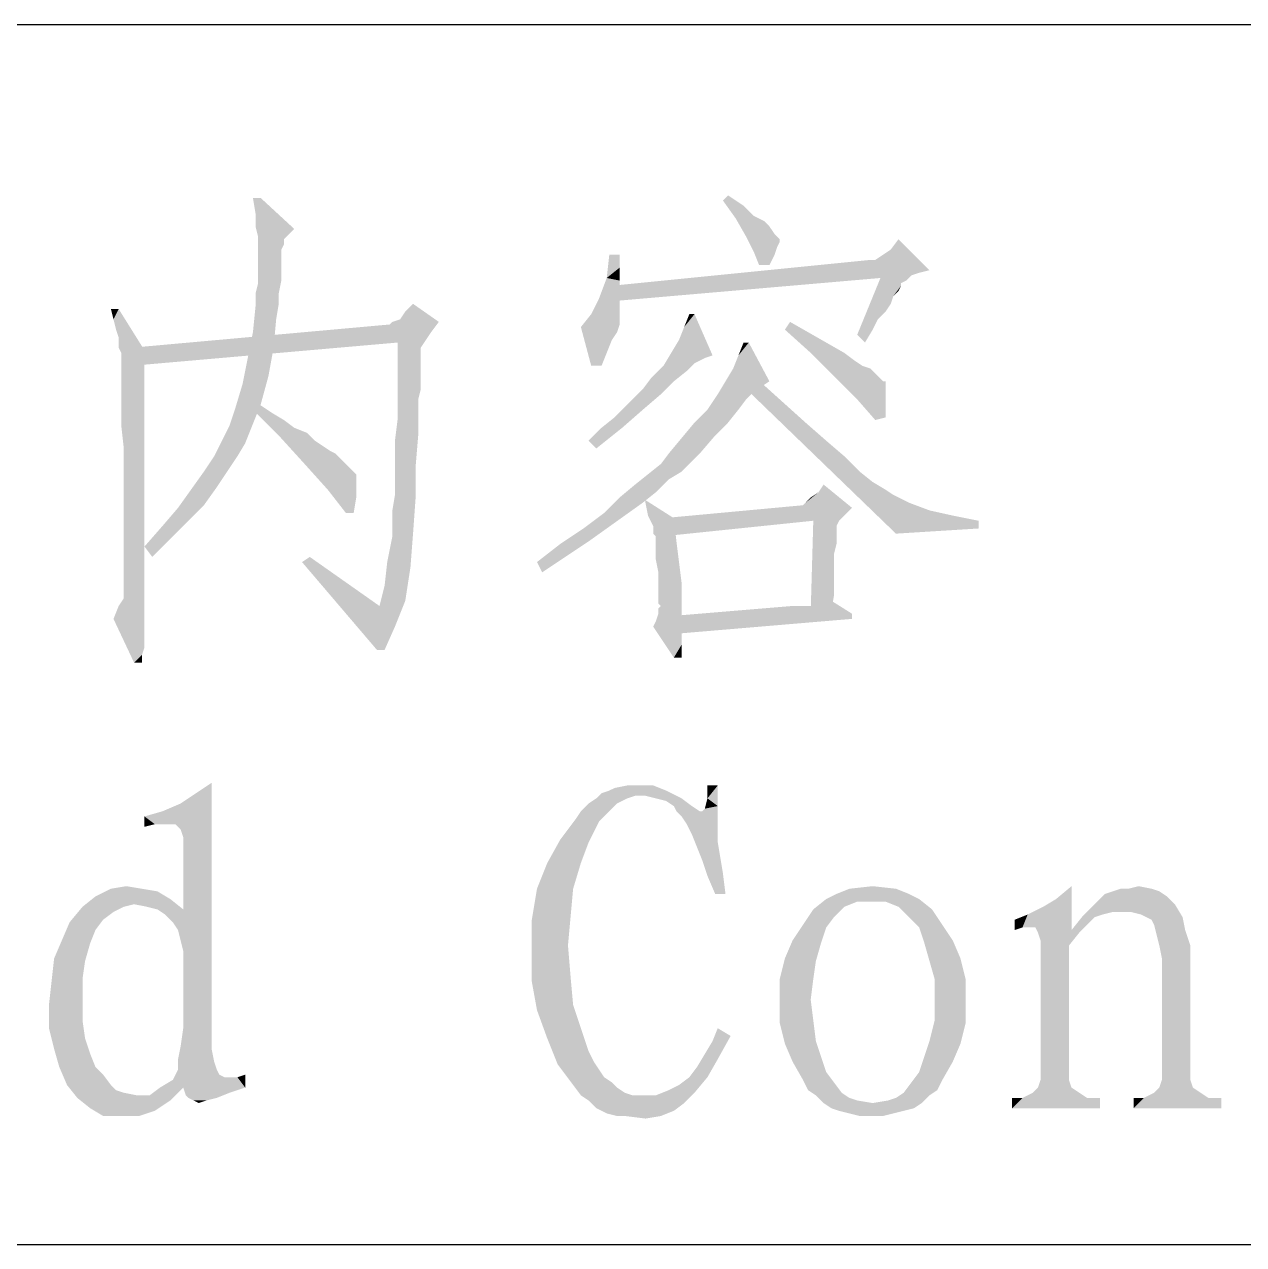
# Model space of a CAD drawing. Header units: millimetres. Extents: x 336 to 634, y 189 to 399.
# Drawn here: x 525.04 to 532.03, y 229.18 to 236.18 of the extents above; entities that cross this region are included whole.
import ezdxf

# ---------------------------------------------------------------- set-up
doc = ezdxf.new("R2010")
doc.units = ezdxf.units.MM

msp = doc.modelspace()

# ---------------------------------------------------------------- linework, layer by layer
at = {"color": 7, "linetype": 'Continuous'}
for p, q in [((448.54993, 236.17685), (628.54993, 236.17685)), ((448.54993, 229.17685), (628.54993, 229.17685))]:
    msp.add_line(p, q, dxfattribs=at)
for points in [[(526.3914, 235.18132), (526.36177, 235.09243), (526.34696, 235.18132)], [(526.36177, 235.01835), (526.36177, 235.09243), (526.3914, 235.18132)], [(526.36177, 235.01835), (526.3914, 235.18132), (526.584, 235.00354)], [(529.04325, 235.1665), (529.07288, 235.19613), (529.16177, 235.13687)], [(529.16177, 235.13687), (529.11733, 235.0628), (529.04325, 235.1665)], [(529.16177, 235.13687), (529.22103, 235.07761), (529.11733, 235.0628)], [(529.11733, 235.0628), (529.22103, 235.07761), (529.28029, 235.04798)], [(529.28029, 235.04798), (529.17659, 234.95909), (529.11733, 235.0628)], [(526.584, 235.00354), (526.37659, 234.95909), (526.36177, 235.01835)], [(526.584, 235.00354), (526.55437, 234.97391), (526.37659, 234.95909)], [(529.28029, 235.04798), (529.30992, 235.01835), (529.17659, 234.95909)], [(529.30992, 235.01835), (529.33955, 234.97391), (529.17659, 234.95909)], [(526.37659, 234.95909), (526.55437, 234.97391), (526.52474, 234.94428)], [(526.52474, 234.94428), (526.37659, 234.91465), (526.37659, 234.95909)], [(526.37659, 234.91465), (526.52474, 234.94428), (526.52474, 234.91465)], [(529.17659, 234.95909), (529.33955, 234.97391), (529.36918, 234.94428)], [(529.36918, 234.94428), (529.22103, 234.87021), (529.17659, 234.95909)], [(529.36918, 234.94428), (529.36918, 234.92946), (529.22103, 234.87021)], [(529.36918, 234.92946), (529.35437, 234.89984), (529.22103, 234.87021)], [(530.00622, 234.88502), (530.05066, 234.94428), (530.22844, 234.7665)], [(526.52474, 234.91465), (526.37659, 234.89984), (526.37659, 234.91465)], [(526.37659, 234.89984), (526.52474, 234.91465), (526.50992, 234.88502)], [(526.50992, 234.88502), (526.37659, 234.87021), (526.37659, 234.89984)], [(526.37659, 234.87021), (526.50992, 234.88502), (526.50992, 234.87021)], [(526.50992, 234.87021), (526.37659, 234.84058), (526.37659, 234.87021)], [(526.37659, 234.84058), (526.50992, 234.87021), (526.50992, 234.84058)], [(528.45066, 234.85539), (528.45066, 234.78132), (528.37659, 234.72206)], [(528.45066, 234.85539), (528.37659, 234.72206), (528.3914, 234.85539)], [(529.22103, 234.87021), (529.35437, 234.89984), (529.33955, 234.85539)], [(529.33955, 234.85539), (529.25066, 234.79613), (529.22103, 234.87021)], [(529.25066, 234.79613), (529.33955, 234.85539), (529.30992, 234.79613)], [(529.91733, 234.82576), (529.96177, 234.85539), (530.00622, 234.88502)], [(530.22844, 234.7665), (529.91733, 234.82576), (530.00622, 234.88502)], [(526.50992, 234.84058), (526.37659, 234.79613), (526.37659, 234.84058)], [(526.37659, 234.79613), (526.50992, 234.84058), (526.50992, 234.79613)], [(526.50992, 234.79613), (526.37659, 234.75169), (526.37659, 234.79613)], [(526.37659, 234.75169), (526.50992, 234.79613), (526.50992, 234.75169)], [(528.37659, 234.72206), (528.45066, 234.78132), (528.45066, 234.70724)], [(529.91733, 234.82576), (530.22844, 234.7665), (528.40622, 234.67761)], [(529.91733, 234.82576), (528.40622, 234.67761), (529.8877, 234.82576)], [(526.50992, 234.75169), (526.50992, 234.70724), (526.37659, 234.69243)], [(526.50992, 234.75169), (526.37659, 234.69243), (526.37659, 234.75169)], [(528.45066, 234.70724), (528.33214, 234.60354), (528.37659, 234.72206)], [(530.22844, 234.7665), (530.16918, 234.75169), (528.40622, 234.67761)], [(530.16918, 234.75169), (530.12474, 234.73687), (528.40622, 234.67761)], [(530.12474, 234.73687), (529.94696, 234.72206), (528.40622, 234.67761)], [(528.40622, 234.67761), (529.94696, 234.72206), (528.40622, 234.58872)], [(530.06548, 234.69243), (529.81363, 234.39613), (529.94696, 234.72206)], [(529.94696, 234.72206), (530.12474, 234.73687), (530.09511, 234.70724)], [(529.94696, 234.72206), (530.09511, 234.70724), (530.06548, 234.69243)], [(526.36177, 234.63317), (526.37659, 234.69243), (526.50992, 234.70724)], [(526.36177, 234.63317), (526.50992, 234.70724), (526.49511, 234.63317)], [(528.45066, 234.70724), (528.45066, 234.64798), (528.33214, 234.60354)], [(528.33214, 234.60354), (528.45066, 234.64798), (528.45066, 234.58872)], [(530.06548, 234.69243), (530.06548, 234.67761), (529.81363, 234.39613)], [(530.06548, 234.67761), (530.02103, 234.61835), (529.81363, 234.39613)], [(530.06548, 234.67761), (530.05066, 234.64798), (530.02103, 234.61835)], [(526.49511, 234.63317), (526.49511, 234.57391), (526.36177, 234.55909)], [(526.49511, 234.63317), (526.36177, 234.55909), (526.36177, 234.63317)], [(526.36177, 234.55909), (526.49511, 234.57391), (526.48029, 234.48502)], [(527.1914, 234.48502), (527.22103, 234.52946), (527.26548, 234.57391)], [(527.1914, 234.48502), (527.26548, 234.57391), (527.41363, 234.47021)], [(528.45066, 234.58872), (528.2877, 234.51465), (528.33214, 234.60354)], [(528.45066, 234.58872), (528.45066, 234.54428), (528.2877, 234.51465)], [(530.02103, 234.61835), (530.00622, 234.57391), (529.81363, 234.39613)], [(530.00622, 234.57391), (529.97659, 234.52946), (529.81363, 234.39613)], [(525.57659, 234.54428), (525.54696, 234.48502), (525.53214, 234.54428)], [(525.56177, 234.42576), (525.54696, 234.48502), (525.57659, 234.54428)], [(525.57659, 234.38132), (525.56177, 234.42576), (525.57659, 234.54428)], [(525.57659, 234.38132), (525.57659, 234.54428), (525.72474, 234.30724)], [(526.48029, 234.48502), (526.34696, 234.41095), (526.36177, 234.55909)], [(528.45066, 234.51465), (528.45066, 234.48502), (528.22844, 234.44058)], [(528.45066, 234.51465), (528.22844, 234.44058), (528.2877, 234.51465)], [(528.2877, 234.51465), (528.45066, 234.54428), (528.45066, 234.51465)], [(528.7914, 234.3665), (528.82103, 234.44058), (528.88029, 234.51465)], [(528.7914, 234.3665), (528.88029, 234.51465), (528.984, 234.27761)], [(528.88029, 234.51465), (528.82103, 234.44058), (528.85066, 234.51465)], [(529.97659, 234.52946), (529.93214, 234.48502), (529.81363, 234.39613)], [(527.36918, 234.41095), (525.65066, 234.32206), (527.13214, 234.45539)], [(526.34696, 234.41095), (526.48029, 234.48502), (526.46548, 234.32206)], [(527.41363, 234.47021), (527.13214, 234.45539), (527.14696, 234.47021)], [(527.13214, 234.45539), (527.41363, 234.47021), (527.36918, 234.41095)], [(527.41363, 234.47021), (527.14696, 234.47021), (527.1914, 234.48502)], [(528.45066, 234.48502), (528.45066, 234.45539), (528.22844, 234.44058)], [(528.22844, 234.44058), (528.45066, 234.45539), (528.43585, 234.41095)], [(528.43585, 234.41095), (528.2877, 234.21835), (528.22844, 234.44058)], [(529.54696, 234.29243), (529.39881, 234.42576), (529.42844, 234.47021)], [(529.54696, 234.29243), (529.42844, 234.47021), (529.73955, 234.29243)], [(529.93214, 234.48502), (529.90251, 234.42576), (529.81363, 234.39613)], [(525.72474, 234.30724), (525.57659, 234.35169), (525.57659, 234.38132)], [(527.36918, 234.41095), (527.33955, 234.3665), (525.65066, 234.32206)], [(527.33955, 234.3665), (527.17659, 234.35169), (525.65066, 234.32206)], [(526.46548, 234.32206), (526.31733, 234.2628), (526.34696, 234.41095)], [(527.17659, 234.35169), (527.33955, 234.3665), (527.30992, 234.32206)], [(528.43585, 234.41095), (528.40622, 234.3665), (528.2877, 234.21835)], [(528.40622, 234.3665), (528.37659, 234.29243), (528.2877, 234.21835)], [(528.984, 234.27761), (528.74696, 234.29243), (528.7914, 234.3665)], [(529.81363, 234.39613), (529.90251, 234.42576), (529.85807, 234.35169)], [(525.72474, 234.30724), (525.57659, 234.32206), (525.57659, 234.35169)], [(525.72474, 234.30724), (525.5914, 234.29243), (525.57659, 234.32206)], [(525.5914, 234.27761), (525.5914, 234.29243), (525.72474, 234.30724)], [(525.5914, 234.2628), (525.5914, 234.27761), (525.72474, 234.30724)], [(525.5914, 234.24798), (525.5914, 234.2628), (525.72474, 234.30724)], [(525.5914, 234.21835), (525.5914, 234.24798), (525.72474, 234.30724)], [(525.5914, 234.15909), (525.5914, 234.21835), (525.72474, 234.30724)], [(525.5914, 234.15909), (525.72474, 234.30724), (525.72474, 234.12946)], [(525.65066, 234.32206), (527.17659, 234.35169), (525.65066, 234.21835)], [(526.31733, 234.2628), (526.46548, 234.32206), (526.43585, 234.15909)], [(527.30992, 234.32206), (527.17659, 234.20354), (527.17659, 234.35169)], [(527.30992, 234.32206), (527.30992, 234.29243), (527.17659, 234.20354)], [(527.30992, 234.29243), (527.30992, 234.27761), (527.17659, 234.20354)], [(528.2877, 234.21835), (528.37659, 234.29243), (528.34696, 234.21835)], [(528.984, 234.27761), (528.70251, 234.21835), (528.74696, 234.29243)], [(529.10251, 234.20354), (529.13214, 234.27761), (529.1914, 234.35169)], [(529.10251, 234.20354), (529.1914, 234.35169), (529.30992, 234.12947)], [(529.1914, 234.35169), (529.13214, 234.27761), (529.16177, 234.35169)], [(529.73955, 234.29243), (529.68029, 234.1591), (529.54696, 234.29243)], [(529.73955, 234.29243), (529.79881, 234.24798), (529.68029, 234.1591)], [(526.43585, 234.15909), (526.2877, 234.11465), (526.31733, 234.2628)], [(527.30992, 234.27761), (527.30992, 234.2628), (527.17659, 234.20354)], [(527.30992, 234.2628), (527.30992, 234.23317), (527.17659, 234.20354)], [(527.17659, 234.20354), (527.30992, 234.23317), (527.30992, 234.18872)], [(528.67288, 234.18872), (528.70251, 234.21835), (528.88029, 234.23317)], [(528.67288, 234.18872), (528.88029, 234.23317), (528.83585, 234.18872)], [(528.984, 234.27761), (528.93955, 234.2628), (528.70251, 234.21835)], [(528.93955, 234.2628), (528.88029, 234.23317), (528.70251, 234.21835)], [(529.79881, 234.24798), (529.84325, 234.21835), (529.68029, 234.1591)], [(525.72474, 234.12946), (525.5914, 234.08502), (525.5914, 234.15909)], [(526.2877, 234.11465), (526.43585, 234.15909), (526.3914, 233.99613)], [(527.30992, 234.18872), (527.17659, 234.05539), (527.17659, 234.20354)], [(527.30992, 234.18872), (527.30992, 234.14428), (527.17659, 234.05539)], [(528.83585, 234.18872), (528.62844, 234.14428), (528.67288, 234.18872)], [(528.62844, 234.14428), (528.83585, 234.18872), (528.76177, 234.12947)], [(529.30992, 234.12947), (529.05807, 234.12947), (529.10251, 234.20354)], [(529.16177, 234.09983), (529.22103, 234.1591), (529.36918, 234.02576)], [(529.84325, 234.21835), (529.8877, 234.20354), (529.68029, 234.1591)], [(529.8877, 234.20354), (529.91733, 234.17391), (529.68029, 234.1591)], [(529.68029, 234.1591), (529.91733, 234.17391), (529.93214, 234.1591)], [(529.93214, 234.1591), (529.81363, 234.02576), (529.68029, 234.1591)], [(529.93214, 234.1591), (529.94696, 234.14428), (529.81363, 234.02576)], [(525.5914, 233.99613), (525.5914, 234.08502), (525.72474, 234.12946)], [(525.5914, 233.99613), (525.72474, 234.12946), (525.72474, 233.95169)], [(526.3914, 233.99613), (526.24325, 233.9665), (526.2877, 234.11465)], [(527.30992, 234.14428), (527.30992, 234.08502), (527.17659, 234.05539)], [(527.17659, 234.05539), (527.30992, 234.08502), (527.29511, 234.02576)], [(528.6877, 234.05539), (528.53955, 234.04058), (528.584, 234.08502)], [(528.76177, 234.12947), (528.584, 234.08502), (528.62844, 234.14428)], [(528.584, 234.08502), (528.76177, 234.12947), (528.6877, 234.05539)], [(529.30992, 234.12947), (529.26548, 234.09983), (529.01363, 234.05539)], [(529.30992, 234.12947), (529.01363, 234.05539), (529.05807, 234.12947)], [(529.26548, 234.09983), (529.22103, 234.07021), (529.01363, 234.05539)], [(529.36918, 234.02576), (530.03585, 233.25539), (529.16177, 234.09983)], [(529.94696, 234.14428), (529.96177, 234.12947), (529.81363, 234.02576)], [(529.97659, 234.12947), (529.97659, 234.09983), (529.81363, 234.02576)], [(529.96177, 234.12947), (529.97659, 234.12947), (529.81363, 234.02576)], [(529.97659, 234.09983), (529.97659, 234.07021), (529.81363, 234.02576)], [(526.33214, 233.98132), (526.36177, 234.01095), (526.45066, 233.95169)], [(527.29511, 234.02576), (527.17659, 233.90724), (527.17659, 234.05539)], [(527.29511, 234.02576), (527.29511, 233.9665), (527.17659, 233.90724)], [(528.48029, 233.98132), (528.53955, 234.04058), (528.6877, 234.05539)], [(528.48029, 233.98132), (528.6877, 234.05539), (528.584, 233.9665)], [(529.17659, 234.02576), (528.95437, 233.9665), (529.01363, 234.05539)], [(528.95437, 233.9665), (529.17659, 234.02576), (529.13214, 233.9665)], [(529.01363, 234.05539), (529.22103, 234.07021), (529.17659, 234.02576)], [(529.36918, 234.02576), (529.51733, 233.89243), (530.03585, 233.25539)], [(529.81363, 234.02576), (529.97659, 234.07021), (529.97659, 233.99613)], [(529.97659, 233.99613), (529.91733, 233.90724), (529.81363, 234.02576)], [(525.72474, 233.95169), (525.5914, 233.87761), (525.5914, 233.99613)], [(525.5914, 233.87761), (525.72474, 233.95169), (525.72474, 233.77391)], [(526.21363, 233.87761), (526.24325, 233.9665), (526.3914, 233.99613)], [(526.21363, 233.87761), (526.3914, 233.99613), (526.33214, 233.84798)], [(526.45066, 233.95169), (526.49511, 233.81835), (526.33214, 233.98132)], [(526.45066, 233.95169), (526.52474, 233.90724), (526.49511, 233.81835)], [(527.17659, 233.90724), (527.29511, 233.9665), (527.29511, 233.81835)], [(528.34696, 233.8628), (528.42103, 233.92206), (528.584, 233.9665)], [(528.34696, 233.8628), (528.584, 233.9665), (528.46548, 233.8628)], [(528.584, 233.9665), (528.42103, 233.92206), (528.48029, 233.98132)], [(529.13214, 233.9665), (528.88029, 233.89243), (528.95437, 233.9665)], [(528.88029, 233.89243), (529.13214, 233.9665), (529.07288, 233.89243)], [(529.97659, 233.99613), (529.97659, 233.92206), (529.91733, 233.90724)], [(525.72474, 233.77391), (525.60622, 233.74428), (525.5914, 233.87761)], [(526.33214, 233.84798), (526.16918, 233.78873), (526.21363, 233.87761)], [(526.52474, 233.90724), (526.584, 233.8628), (526.49511, 233.81835)], [(527.29511, 233.81835), (527.16177, 233.78873), (527.17659, 233.90724)], [(529.07288, 233.89243), (528.99881, 233.81835), (528.80622, 233.80354)], [(529.07288, 233.89243), (528.80622, 233.80354), (528.88029, 233.89243)], [(529.51733, 233.89243), (529.63585, 233.78872), (530.03585, 233.25539)], [(526.16918, 233.78873), (526.33214, 233.84798), (526.30251, 233.77391)], [(526.584, 233.8628), (526.65807, 233.83317), (526.49511, 233.81835)], [(526.49511, 233.81835), (526.65807, 233.83317), (526.70251, 233.78873)], [(526.70251, 233.78873), (526.64325, 233.65539), (526.49511, 233.81835)], [(527.16177, 233.67021), (527.16177, 233.78873), (527.29511, 233.81835)], [(527.16177, 233.67021), (527.29511, 233.81835), (527.28029, 233.64058)], [(528.46548, 233.8628), (528.27288, 233.78872), (528.34696, 233.8628)], [(528.27288, 233.78872), (528.46548, 233.8628), (528.31733, 233.74428)], [(528.73214, 233.71465), (528.80622, 233.80354), (528.99881, 233.81835)], [(528.73214, 233.71465), (528.99881, 233.81835), (528.90992, 233.71465)], [(525.60622, 233.74428), (525.72474, 233.77391), (525.72474, 233.62576)], [(525.72474, 233.62576), (525.60622, 233.59613), (525.60622, 233.74428)], [(526.30251, 233.77391), (526.12474, 233.69983), (526.16918, 233.78873)], [(526.12474, 233.69983), (526.30251, 233.77391), (526.25807, 233.69983)], [(526.70251, 233.78873), (526.74696, 233.75909), (526.64325, 233.65539)], [(526.74696, 233.75909), (526.7914, 233.72946), (526.64325, 233.65539)], [(529.63585, 233.78872), (529.73955, 233.69984), (530.03585, 233.25539)], [(526.25807, 233.69983), (526.06548, 233.61095), (526.12474, 233.69983)], [(526.06548, 233.61095), (526.25807, 233.69983), (526.19881, 233.61095)], [(526.7914, 233.72946), (526.82103, 233.71465), (526.64325, 233.65539)], [(526.82103, 233.71465), (526.86548, 233.67021), (526.64325, 233.65539)], [(526.64325, 233.65539), (526.86548, 233.67021), (526.90992, 233.62576)], [(527.28029, 233.64058), (527.16177, 233.5665), (527.16177, 233.67021)], [(528.90992, 233.71465), (528.6877, 233.65539), (528.73214, 233.71465)], [(528.6877, 233.65539), (528.90992, 233.71465), (528.80622, 233.61095)], [(529.73955, 233.69984), (529.82844, 233.61095), (530.03585, 233.25539)], [(525.60622, 233.59613), (525.72474, 233.62576), (525.72474, 233.47761)], [(525.72474, 233.47761), (525.60622, 233.44798), (525.60622, 233.59613)], [(526.19881, 233.61095), (526.13955, 233.52206), (525.9914, 233.50724)], [(526.19881, 233.61095), (525.9914, 233.50724), (526.06548, 233.61095)], [(526.90992, 233.62576), (526.77659, 233.50724), (526.64325, 233.65539)], [(526.90992, 233.62576), (526.92474, 233.61095), (526.77659, 233.50724)], [(526.92474, 233.61095), (526.93955, 233.59613), (526.77659, 233.50724)], [(526.93955, 233.59613), (526.93955, 233.5665), (526.77659, 233.50724)], [(527.16177, 233.47761), (527.16177, 233.5665), (527.28029, 233.64058)], [(527.16177, 233.47761), (527.28029, 233.64058), (527.28029, 233.4628)], [(528.73214, 233.5665), (528.53955, 233.53687), (528.61363, 233.59613)], [(528.80622, 233.61095), (528.61363, 233.59613), (528.6877, 233.65539)], [(528.61363, 233.59613), (528.80622, 233.61095), (528.73214, 233.5665)], [(529.82844, 233.61095), (529.90251, 233.55169), (530.03585, 233.25539)], [(525.9914, 233.50724), (526.13955, 233.52206), (526.06548, 233.41835)], [(526.93955, 233.5665), (526.93955, 233.52206), (526.77659, 233.50724)], [(526.77659, 233.50724), (526.93955, 233.52206), (526.93955, 233.4628)], [(528.65807, 233.49243), (528.45066, 233.4628), (528.53955, 233.53687)], [(528.53955, 233.53687), (528.73214, 233.5665), (528.65807, 233.49243)], [(529.5914, 233.49243), (529.62103, 233.53687), (529.784, 233.40354)], [(529.90251, 233.55169), (529.97659, 233.50724), (530.03585, 233.25539)], [(525.60622, 233.44798), (525.72474, 233.47761), (525.72474, 233.32946)], [(526.06548, 233.41835), (525.91733, 233.40354), (525.9914, 233.50724)], [(526.93955, 233.4628), (526.88029, 233.37391), (526.77659, 233.50724)], [(526.88029, 233.37391), (526.93955, 233.4628), (526.92474, 233.37391)], [(527.28029, 233.4628), (527.14696, 233.38872), (527.16177, 233.47761)], [(527.14696, 233.38872), (527.28029, 233.4628), (527.26548, 233.25539)], [(528.584, 233.43317), (528.36177, 233.37391), (528.45066, 233.4628)], [(528.45066, 233.4628), (528.65807, 233.49243), (528.584, 233.43317)], [(529.50251, 233.41835), (529.51733, 233.43317), (529.5914, 233.49243)], [(529.784, 233.40354), (529.50251, 233.41835), (529.5914, 233.49243)], [(529.51733, 233.43317), (529.54696, 233.4628), (529.5914, 233.49243)], [(529.97659, 233.50724), (530.02103, 233.47761), (530.03585, 233.25539)], [(530.02103, 233.47761), (530.10992, 233.43317), (530.03585, 233.25539)], [(525.72474, 233.32946), (525.60622, 233.31465), (525.60622, 233.44798)], [(525.97659, 233.32946), (525.82844, 233.29984), (525.91733, 233.40354)], [(525.91733, 233.40354), (526.06548, 233.41835), (525.97659, 233.32946)], [(527.26548, 233.25539), (527.14696, 233.24058), (527.14696, 233.38872)], [(528.36177, 233.37391), (528.584, 233.43317), (528.48029, 233.3591)], [(528.61363, 233.3591), (528.59881, 233.43317), (528.59881, 233.44798)], [(528.61363, 233.3591), (528.59881, 233.44798), (528.76177, 233.34428)], [(529.784, 233.40354), (528.70251, 233.34428), (529.50251, 233.41835)], [(529.784, 233.40354), (529.73955, 233.3591), (528.70251, 233.34428)], [(530.10992, 233.43317), (530.22844, 233.38872), (530.03585, 233.25539)], [(530.22844, 233.38872), (530.36177, 233.3591), (530.03585, 233.25539)], [(525.60622, 233.31465), (525.72474, 233.32946), (525.72474, 233.21095)], [(525.72474, 233.21095), (525.60622, 233.19613), (525.60622, 233.31465)], [(525.82844, 233.29984), (525.97659, 233.32946), (525.87288, 233.22576)], [(528.48029, 233.3591), (528.24325, 233.28502), (528.36177, 233.37391)], [(528.24325, 233.28502), (528.48029, 233.3591), (528.37659, 233.28502)], [(528.76177, 233.34428), (528.64325, 233.29983), (528.61363, 233.3591)], [(528.64325, 233.25539), (528.64325, 233.29983), (528.76177, 233.34428)], [(528.65807, 233.24058), (528.64325, 233.25539), (528.76177, 233.34428)], [(528.65807, 233.21095), (528.65807, 233.24058), (528.76177, 233.34428)], [(528.65807, 233.21095), (528.76177, 233.34428), (528.77659, 233.21095)], [(529.56177, 233.32947), (528.70251, 233.34428), (529.73955, 233.3591)], [(529.56177, 233.32947), (528.70251, 233.24058), (528.70251, 233.34428)], [(529.69511, 233.29983), (529.54696, 232.81095), (529.56177, 233.32947)], [(529.56177, 233.32947), (529.73955, 233.3591), (529.70992, 233.32947)], [(529.56177, 233.32947), (529.70992, 233.32947), (529.69511, 233.29983)], [(530.36177, 233.3591), (530.50992, 233.32947), (530.03585, 233.25539)], [(530.50992, 233.32947), (530.50992, 233.28502), (530.03585, 233.25539)], [(525.87288, 233.22576), (525.72474, 233.18132), (525.82844, 233.29984)], [(527.11733, 233.09243), (527.14696, 233.24058), (527.26548, 233.25539)], [(527.11733, 233.09243), (527.26548, 233.25539), (527.25066, 233.0628)], [(528.37659, 233.28502), (528.27288, 233.21095), (528.10992, 233.19613)], [(528.37659, 233.28502), (528.10992, 233.19613), (528.24325, 233.28502)], [(529.69511, 233.29983), (529.69511, 233.28502), (529.54696, 232.81095)], [(529.69511, 233.28502), (529.69511, 233.27021), (529.54696, 232.81095)], [(529.69511, 233.27021), (529.69511, 233.24058), (529.54696, 232.81095)], [(529.69511, 233.24058), (529.69511, 233.19613), (529.54696, 232.81095)], [(525.60622, 233.09243), (525.60622, 233.19613), (525.72474, 233.21095)], [(525.60622, 233.09243), (525.72474, 233.21095), (525.72474, 233.09243)], [(525.72474, 233.18132), (525.87288, 233.22576), (525.76918, 233.12206)], [(528.13955, 233.12206), (527.97659, 233.09243), (528.10992, 233.19613)], [(528.10992, 233.19613), (528.27288, 233.21095), (528.13955, 233.12206)], [(528.77659, 233.21095), (528.65807, 233.1665), (528.65807, 233.21095)], [(528.65807, 233.10724), (528.65807, 233.1665), (528.77659, 233.21095)], [(528.65807, 233.10724), (528.77659, 233.21095), (528.7914, 233.09243)], [(529.69511, 233.19613), (529.68029, 233.13687), (529.54696, 232.81095)], [(526.62844, 233.09243), (526.67288, 233.12206), (527.07288, 232.84058)], [(527.97659, 233.09243), (528.13955, 233.12206), (528.00622, 233.03317)], [(528.7914, 233.09243), (528.67288, 233.03317), (528.65807, 233.10724)], [(529.68029, 233.13687), (529.68029, 233.07761), (529.54696, 232.81095)], [(525.72474, 233.09243), (525.60622, 233.01835), (525.60622, 233.09243)], [(525.60622, 233.01835), (525.72474, 233.09243), (525.72474, 232.98872)], [(527.07288, 232.84058), (527.05807, 232.58873), (526.62844, 233.09243)], [(527.25066, 233.0628), (527.10251, 232.95909), (527.11733, 233.09243)], [(527.10251, 232.95909), (527.25066, 233.0628), (527.22103, 232.87021)], [(528.67288, 233.03317), (528.7914, 233.09243), (528.80622, 232.97391)], [(528.80622, 232.97391), (528.67288, 232.95909), (528.67288, 233.03317)], [(529.68029, 233.07761), (529.68029, 232.98872), (529.54696, 232.81095)], [(525.72474, 232.98872), (525.60622, 232.95909), (525.60622, 233.01835)], [(525.60622, 232.91465), (525.60622, 232.95909), (525.72474, 232.98872)], [(525.60622, 232.88502), (525.60622, 232.91465), (525.72474, 232.98872)], [(525.60622, 232.88502), (525.72474, 232.98872), (525.72474, 232.88502)], [(528.67288, 232.89983), (528.67288, 232.95909), (528.80622, 232.97391)], [(528.67288, 232.89983), (528.80622, 232.97391), (528.80622, 232.87021)], [(529.68029, 232.98872), (529.68029, 232.89983), (529.54696, 232.81095)], [(527.22103, 232.87021), (527.07288, 232.84058), (527.10251, 232.95909)], [(528.80622, 232.87021), (528.67288, 232.85539), (528.67288, 232.89983)], [(529.54696, 232.81095), (529.68029, 232.89983), (529.66548, 232.81095)], [(525.72474, 232.81095), (525.54696, 232.7665), (525.57659, 232.84058)], [(525.72474, 232.88502), (525.57659, 232.84058), (525.60622, 232.88502)], [(525.57659, 232.84058), (525.72474, 232.88502), (525.72474, 232.81095)], [(527.07288, 232.84058), (527.16177, 232.72206), (527.05807, 232.58873)], [(527.07288, 232.84058), (527.22103, 232.87021), (527.16177, 232.72206)], [(528.6877, 232.84058), (528.67288, 232.85539), (528.80622, 232.87021)], [(528.67288, 232.82576), (528.6877, 232.84058), (528.80622, 232.87021)], [(528.67288, 232.79613), (528.67288, 232.82576), (528.80622, 232.87021)], [(528.67288, 232.79613), (528.80622, 232.87021), (528.80622, 232.79613)], [(529.54696, 232.84058), (529.784, 232.79613), (528.73214, 232.78132)], [(529.54696, 232.84058), (528.73214, 232.78132), (529.44325, 232.84058)], [(529.54696, 232.84058), (529.66548, 232.87021), (529.784, 232.79613)], [(525.54696, 232.7665), (525.72474, 232.81095), (525.72474, 232.73687)], [(525.72474, 232.73687), (525.66548, 232.51465), (525.54696, 232.7665)], [(528.64325, 232.72206), (528.65807, 232.75169), (528.80622, 232.79613)], [(528.64325, 232.72206), (528.80622, 232.79613), (528.80622, 232.70724)], [(528.80622, 232.79613), (528.65807, 232.75169), (528.67288, 232.79613)], [(528.73214, 232.78132), (529.784, 232.79613), (529.784, 232.7665)], [(529.784, 232.7665), (528.73214, 232.67761), (528.73214, 232.78132)], [(525.72474, 232.73687), (525.72474, 232.6628), (525.66548, 232.51465)], [(527.05807, 232.58873), (527.16177, 232.72206), (527.10251, 232.58873)], [(528.80622, 232.70724), (528.76177, 232.54428), (528.64325, 232.72206)], [(528.80622, 232.70724), (528.80622, 232.61835), (528.76177, 232.54428)], [(525.72474, 232.6628), (525.72474, 232.60354), (525.66548, 232.51465)], [(528.76177, 232.54428), (528.80622, 232.61835), (528.80622, 232.54428)], [(525.72474, 232.60354), (525.70992, 232.55909), (525.66548, 232.51465)], [(525.66548, 232.51465), (525.70992, 232.55909), (525.70992, 232.51465)], [(525.784, 231.58872), (526.02103, 231.7665), (526.10992, 231.82576)], [(525.87288, 231.58872), (525.784, 231.58872), (526.10992, 231.82576)], [(525.90251, 231.58872), (525.87288, 231.58872), (526.10992, 231.82576)], [(525.93214, 231.55909), (525.90251, 231.58872), (526.10992, 231.82576)], [(525.94696, 231.51465), (525.93214, 231.55909), (526.10992, 231.82576)], [(525.93214, 230.92206), (525.94696, 231.09984), (526.10992, 231.82576)], [(525.94696, 230.8628), (525.93214, 230.92206), (526.10992, 231.82576)], [(525.94696, 231.45539), (525.94696, 231.51465), (526.10992, 231.82576)], [(525.94696, 231.09984), (525.94696, 231.45539), (526.10992, 231.82576)], [(525.94696, 230.80354), (525.94696, 230.8628), (526.10992, 231.82576)], [(525.94696, 230.65539), (525.94696, 230.80354), (526.10992, 231.82576)], [(525.94696, 230.52206), (525.94696, 230.65539), (526.10992, 231.82576)], [(525.94696, 230.41835), (525.94696, 230.52206), (526.10992, 231.82576)], [(525.94696, 230.41835), (526.10992, 231.82576), (526.10992, 230.29984)], [(528.71733, 231.78132), (528.34696, 231.7665), (528.3914, 231.78132)], [(528.53955, 231.75169), (528.34696, 231.7665), (528.71733, 231.78132)], [(528.3914, 231.78132), (528.42103, 231.79613), (528.64325, 231.81095)], [(528.3914, 231.78132), (528.64325, 231.81095), (528.71733, 231.78132)], [(528.59881, 231.81095), (528.64325, 231.81095), (528.42103, 231.79613)], [(528.55437, 231.81095), (528.59881, 231.81095), (528.42103, 231.79613)], [(528.55437, 231.81095), (528.42103, 231.79613), (528.49511, 231.81095)], [(528.59881, 231.75169), (528.53955, 231.75169), (528.71733, 231.78132)], [(528.65807, 231.73687), (528.59881, 231.75169), (528.71733, 231.78132)], [(528.65807, 231.73687), (528.71733, 231.78132), (528.80622, 231.73687)], [(529.01363, 231.81095), (528.95437, 231.73687), (528.95437, 231.81095)], [(528.95437, 231.73687), (529.01363, 231.81095), (529.01363, 231.69243)], [(525.784, 231.58872), (525.93214, 231.70724), (526.02103, 231.7665)], [(525.784, 231.58872), (525.82844, 231.6628), (525.93214, 231.70724)], [(528.43585, 231.70724), (528.40622, 231.67761), (528.22844, 231.6628)], [(528.43585, 231.70724), (528.22844, 231.6628), (528.27288, 231.70724)], [(528.49511, 231.73687), (528.46548, 231.72206), (528.27288, 231.70724)], [(528.49511, 231.73687), (528.27288, 231.70724), (528.31733, 231.73687)], [(528.27288, 231.70724), (528.46548, 231.72206), (528.43585, 231.70724)], [(528.53955, 231.75169), (528.31733, 231.73687), (528.34696, 231.7665)], [(528.31733, 231.73687), (528.53955, 231.75169), (528.49511, 231.73687)], [(528.80622, 231.73687), (528.71733, 231.72206), (528.65807, 231.73687)], [(528.76177, 231.69243), (528.71733, 231.72206), (528.80622, 231.73687)], [(528.76177, 231.69243), (528.80622, 231.73687), (528.86548, 231.69243)], [(529.01363, 231.69243), (528.93955, 231.67761), (528.95437, 231.73687)], [(525.784, 231.58872), (525.72474, 231.63317), (525.82844, 231.6628)], [(525.784, 231.58872), (525.72474, 231.57391), (525.72474, 231.63317)], [(528.37659, 231.64798), (528.19881, 231.61835), (528.22844, 231.6628)], [(528.19881, 231.61835), (528.37659, 231.64798), (528.33214, 231.60354)], [(528.22844, 231.6628), (528.40622, 231.67761), (528.37659, 231.64798)], [(528.86548, 231.69243), (528.77659, 231.6628), (528.76177, 231.69243)], [(528.77659, 231.6628), (528.86548, 231.69243), (528.90992, 231.6628)], [(528.90992, 231.6628), (528.80622, 231.63317), (528.77659, 231.6628)], [(528.90992, 231.6628), (528.92474, 231.6628), (528.80622, 231.63317)], [(528.83585, 231.58872), (528.80622, 231.63317), (528.92474, 231.6628)], [(528.83585, 231.58872), (528.92474, 231.6628), (529.01363, 231.69243)], [(528.83585, 231.58872), (529.01363, 231.69243), (529.01363, 231.55909)], [(528.92474, 231.6628), (528.93955, 231.67761), (529.01363, 231.69243)], [(528.33214, 231.60354), (528.15437, 231.55909), (528.19881, 231.61835)], [(528.15437, 231.55909), (528.33214, 231.60354), (528.30251, 231.54428)], [(529.01363, 231.55909), (528.86548, 231.52946), (528.83585, 231.58872)], [(528.27288, 231.48502), (528.03585, 231.3665), (528.10992, 231.49984)], [(528.30251, 231.54428), (528.10992, 231.49984), (528.15437, 231.55909)], [(528.10992, 231.49984), (528.30251, 231.54428), (528.27288, 231.48502)], [(528.86548, 231.52946), (529.01363, 231.55909), (529.01363, 231.48502)], [(529.01363, 231.48502), (528.89511, 231.45539), (528.86548, 231.52946)], [(528.03585, 231.3665), (528.27288, 231.48502), (528.22844, 231.3665)], [(528.89511, 231.45539), (529.01363, 231.48502), (529.02844, 231.39613)], [(529.02844, 231.39613), (528.92474, 231.38132), (528.89511, 231.45539)], [(528.22844, 231.3665), (527.97659, 231.21835), (528.03585, 231.3665)], [(527.97659, 231.21835), (528.22844, 231.3665), (528.184, 231.21835)], [(528.92474, 231.38132), (529.02844, 231.39613), (529.04325, 231.30724)], [(529.04325, 231.30724), (528.95437, 231.29243), (528.92474, 231.38132)], [(528.99881, 231.18872), (528.95437, 231.29243), (529.04325, 231.30724)], [(528.99881, 231.18872), (529.04325, 231.30724), (529.05807, 231.18872)], [(525.70992, 231.21835), (525.79881, 231.20354), (525.44325, 231.17391)], [(525.70992, 231.21835), (525.44325, 231.17391), (525.53214, 231.21835)], [(525.53214, 231.21835), (525.62103, 231.23317), (525.70992, 231.21835)], [(528.184, 231.21835), (528.16918, 231.05539), (527.94696, 231.04058)], [(528.184, 231.21835), (527.94696, 231.04058), (527.97659, 231.21835)], [(530.03585, 231.21835), (529.69511, 231.18872), (529.76918, 231.21835)], [(529.69511, 231.18872), (530.03585, 231.21835), (530.10992, 231.18872)], [(529.76918, 231.21835), (529.90251, 231.23317), (530.03585, 231.21835)], [(530.76177, 230.99613), (530.95437, 231.15909), (531.04325, 231.23317)], [(530.82103, 230.99613), (530.76177, 230.99613), (531.04325, 231.23317)], [(530.83585, 230.99613), (530.82103, 230.99613), (531.04325, 231.23317)], [(530.83585, 230.99613), (531.04325, 231.23317), (531.04325, 230.98132)], [(531.36918, 231.21835), (531.50251, 231.21835), (531.28029, 231.20354)], [(531.36918, 231.21835), (531.28029, 231.20354), (531.32474, 231.21835)], [(531.28029, 231.20354), (531.50251, 231.21835), (531.54696, 231.20354)], [(531.36918, 231.21835), (531.42844, 231.23317), (531.50251, 231.21835)], [(525.87288, 231.15909), (525.36918, 231.11465), (525.44325, 231.17391)], [(525.87288, 231.15909), (525.66548, 231.12946), (525.36918, 231.11465)], [(525.44325, 231.17391), (525.79881, 231.20354), (525.87288, 231.15909)], [(525.73955, 231.11465), (525.66548, 231.12946), (525.87288, 231.15909)], [(525.79881, 231.09984), (525.73955, 231.11465), (525.87288, 231.15909)], [(525.79881, 231.09984), (525.87288, 231.15909), (525.94696, 231.09984)], [(529.81363, 231.14428), (529.56177, 231.09984), (529.63585, 231.15909)], [(529.81363, 231.14428), (529.73955, 231.11465), (529.56177, 231.09984)], [(530.10992, 231.18872), (529.63585, 231.15909), (529.69511, 231.18872)], [(529.63585, 231.15909), (530.10992, 231.18872), (530.16918, 231.15909)], [(529.63585, 231.15909), (530.16918, 231.15909), (529.81363, 231.14428)], [(529.90251, 231.14428), (529.81363, 231.14428), (530.16918, 231.15909)], [(529.97659, 231.14428), (529.90251, 231.14428), (530.16918, 231.15909)], [(530.05066, 231.11465), (529.97659, 231.14428), (530.16918, 231.15909)], [(530.05066, 231.11465), (530.16918, 231.15909), (530.24325, 231.09984)], [(530.76177, 230.99613), (530.88029, 231.11465), (530.95437, 231.15909)], [(531.63585, 231.12946), (531.16177, 231.11465), (531.20622, 231.15909)], [(531.5914, 231.17391), (531.20622, 231.15909), (531.23585, 231.18872)], [(531.20622, 231.15909), (531.5914, 231.17391), (531.63585, 231.12946)], [(531.54696, 231.20354), (531.23585, 231.18872), (531.28029, 231.20354)], [(531.23585, 231.18872), (531.54696, 231.20354), (531.5914, 231.17391)], [(525.60622, 231.11465), (525.54696, 231.08502), (525.29511, 231.02576)], [(525.60622, 231.11465), (525.29511, 231.02576), (525.36918, 231.11465)], [(525.54696, 231.08502), (525.4877, 231.04058), (525.29511, 231.02576)], [(525.36918, 231.11465), (525.66548, 231.12946), (525.60622, 231.11465)], [(525.94696, 231.09984), (525.84325, 231.07021), (525.79881, 231.09984)], [(525.8877, 231.02576), (525.84325, 231.07021), (525.94696, 231.09984)], [(525.91733, 230.98132), (525.8877, 231.02576), (525.94696, 231.09984)], [(525.93214, 230.92206), (525.91733, 230.98132), (525.94696, 231.09984)], [(529.68029, 231.05539), (529.50251, 231.01095), (529.56177, 231.09984)], [(529.56177, 231.09984), (529.73955, 231.11465), (529.68029, 231.05539)], [(530.24325, 231.09984), (530.10992, 231.05539), (530.05066, 231.11465)], [(530.10992, 231.05539), (530.24325, 231.09984), (530.30251, 231.01095)], [(530.76177, 230.99613), (530.71733, 231.04058), (530.7914, 231.07021)], [(530.76177, 230.99613), (530.7914, 231.07021), (530.88029, 231.11465)], [(531.28029, 231.08502), (531.10251, 231.05539), (531.16177, 231.11465)], [(531.28029, 231.08502), (531.22103, 231.07021), (531.10251, 231.05539)], [(531.10251, 231.05539), (531.22103, 231.07021), (531.17659, 231.05539)], [(531.28029, 231.08502), (531.16177, 231.11465), (531.63585, 231.12946)], [(531.33955, 231.08502), (531.28029, 231.08502), (531.63585, 231.12946)], [(531.384, 231.08502), (531.33955, 231.08502), (531.63585, 231.12946)], [(531.44325, 231.07021), (531.384, 231.08502), (531.63585, 231.12946)], [(531.47288, 231.05539), (531.44325, 231.07021), (531.63585, 231.12946)], [(531.47288, 231.05539), (531.63585, 231.12946), (531.68029, 231.05539)], [(525.44325, 230.98132), (525.25066, 230.92206), (525.29511, 231.02576)], [(525.29511, 231.02576), (525.4877, 231.04058), (525.44325, 230.98132)], [(527.94696, 231.04058), (528.16918, 231.05539), (528.15437, 230.89243)], [(528.15437, 230.89243), (527.94696, 230.8628), (527.94696, 231.04058)], [(529.63585, 230.99613), (529.44325, 230.92206), (529.50251, 231.01095)], [(529.50251, 231.01095), (529.68029, 231.05539), (529.63585, 230.99613)], [(530.30251, 231.01095), (530.16918, 230.99613), (530.10992, 231.05539)], [(530.16918, 230.99613), (530.30251, 231.01095), (530.36177, 230.92206)], [(530.76177, 230.99613), (530.71733, 230.98132), (530.71733, 231.04058)], [(531.17659, 231.05539), (531.14696, 231.02576), (531.04325, 230.98132)], [(531.17659, 231.05539), (531.04325, 230.98132), (531.10251, 231.05539)], [(531.04325, 230.98132), (531.14696, 231.02576), (531.0877, 230.9665)], [(531.68029, 231.05539), (531.50251, 231.04058), (531.47288, 231.05539)], [(531.51733, 231.01095), (531.50251, 231.04058), (531.68029, 231.05539)], [(531.51733, 231.01095), (531.68029, 231.05539), (531.69511, 230.98132)], [(531.69511, 230.98132), (531.53214, 230.95169), (531.51733, 231.01095)], [(525.25066, 230.92206), (525.44325, 230.98132), (525.41363, 230.90724)], [(529.44325, 230.92206), (529.63585, 230.99613), (529.60622, 230.90724)], [(530.36177, 230.92206), (530.19881, 230.90724), (530.16918, 230.99613)], [(531.04325, 230.98132), (530.85066, 230.9665), (530.83585, 230.99613)], [(531.0877, 230.9665), (530.85066, 230.9665), (531.04325, 230.98132)], [(531.0877, 230.9665), (530.86548, 230.92206), (530.85066, 230.9665)], [(530.86548, 230.92206), (531.0877, 230.9665), (531.02844, 230.89243)], [(531.54696, 230.89243), (531.53214, 230.95169), (531.69511, 230.98132)], [(531.54696, 230.89243), (531.69511, 230.98132), (531.72474, 230.89243)], [(525.41363, 230.90724), (525.20622, 230.81835), (525.25066, 230.92206)], [(525.20622, 230.81835), (525.41363, 230.90724), (525.384, 230.80354)], [(527.94696, 230.8628), (528.15437, 230.89243), (528.16918, 230.71465)], [(528.16918, 230.71465), (527.94696, 230.68502), (527.94696, 230.8628)], [(529.60622, 230.90724), (529.39881, 230.81835), (529.44325, 230.92206)], [(529.39881, 230.81835), (529.60622, 230.90724), (529.57659, 230.80354)], [(530.19881, 230.90724), (530.36177, 230.92206), (530.40622, 230.81835)], [(530.40622, 230.81835), (530.22844, 230.80354), (530.19881, 230.90724)], [(531.02844, 230.89243), (530.86548, 230.8628), (530.86548, 230.92206)], [(530.86548, 230.12206), (530.86548, 230.8628), (531.02844, 230.89243)], [(530.86548, 230.12206), (531.02844, 230.89243), (531.02844, 230.12206)], [(531.72474, 230.89243), (531.56177, 230.81835), (531.54696, 230.89243)], [(531.56177, 230.81835), (531.72474, 230.89243), (531.72474, 230.77391)], [(525.384, 230.80354), (525.1914, 230.68502), (525.20622, 230.81835)], [(525.384, 230.80354), (525.36918, 230.69984), (525.1914, 230.68502)], [(529.57659, 230.80354), (529.36918, 230.69983), (529.39881, 230.81835)], [(529.36918, 230.69983), (529.57659, 230.80354), (529.56177, 230.69983)], [(530.25807, 230.69983), (530.22844, 230.80354), (530.40622, 230.81835)], [(530.25807, 230.69983), (530.40622, 230.81835), (530.43585, 230.69983)], [(531.72474, 230.77391), (531.56177, 230.12206), (531.56177, 230.81835)], [(531.56177, 230.12206), (531.72474, 230.77391), (531.72474, 230.12206)], [(525.36918, 230.58132), (525.17659, 230.55169), (525.1914, 230.68502)], [(525.1914, 230.68502), (525.36918, 230.69984), (525.36918, 230.58132)], [(527.94696, 230.68502), (528.16918, 230.71465), (528.184, 230.55169)], [(528.184, 230.55169), (527.97659, 230.52206), (527.94696, 230.68502)], [(529.56177, 230.69983), (529.36918, 230.58132), (529.36918, 230.69983)], [(529.36918, 230.58132), (529.56177, 230.69983), (529.54696, 230.58132)], [(530.43585, 230.69983), (530.25807, 230.58132), (530.25807, 230.69983)], [(530.25807, 230.58132), (530.43585, 230.69983), (530.43585, 230.58132)], [(525.17659, 230.55169), (525.36918, 230.58132), (525.36918, 230.4628)], [(529.54696, 230.58132), (529.56177, 230.4628), (529.36918, 230.44798)], [(529.54696, 230.58132), (529.36918, 230.44798), (529.36918, 230.58132)], [(530.43585, 230.58132), (530.25807, 230.4628), (530.25807, 230.58132)], [(530.25807, 230.4628), (530.43585, 230.58132), (530.43585, 230.44798)], [(525.36918, 230.4628), (525.17659, 230.41835), (525.17659, 230.55169)], [(527.97659, 230.52206), (528.184, 230.55169), (528.22844, 230.41835)], [(528.22844, 230.41835), (528.03585, 230.35909), (527.97659, 230.52206)], [(525.17659, 230.41835), (525.36918, 230.4628), (525.384, 230.35909)], [(529.36918, 230.44798), (529.56177, 230.4628), (529.57659, 230.34428)], [(529.57659, 230.34428), (529.39881, 230.32947), (529.36918, 230.44798)], [(530.43585, 230.44798), (530.22844, 230.34428), (530.25807, 230.4628)], [(530.22844, 230.34428), (530.43585, 230.44798), (530.40622, 230.32947)], [(525.384, 230.35909), (525.20622, 230.29984), (525.17659, 230.41835)], [(526.10992, 230.29984), (525.93214, 230.31465), (525.94696, 230.41835)], [(528.03585, 230.35909), (528.22844, 230.41835), (528.27288, 230.28502)], [(528.93955, 230.27021), (528.984, 230.34428), (529.0877, 230.37391)], [(528.93955, 230.27021), (529.0877, 230.37391), (529.01363, 230.24058)], [(529.0877, 230.37391), (528.984, 230.34428), (529.01363, 230.41835)], [(525.20622, 230.29984), (525.384, 230.35909), (525.41363, 230.27021)], [(526.10992, 230.29984), (525.91733, 230.24058), (525.93214, 230.31465)], [(528.27288, 230.28502), (528.09511, 230.21095), (528.03585, 230.35909)], [(529.39881, 230.32947), (529.57659, 230.34428), (529.60622, 230.25539)], [(529.60622, 230.25539), (529.44325, 230.22576), (529.39881, 230.32947)], [(530.40622, 230.32947), (530.19881, 230.25539), (530.22844, 230.34428)], [(530.19881, 230.25539), (530.40622, 230.32947), (530.36177, 230.22576)], [(525.41363, 230.27021), (525.23585, 230.19613), (525.20622, 230.29984)], [(525.23585, 230.19613), (525.41363, 230.27021), (525.44325, 230.19613)], [(525.91733, 230.24058), (526.10992, 230.29984), (526.12474, 230.22576)], [(526.12474, 230.22576), (525.91733, 230.18132), (525.91733, 230.24058)], [(528.27288, 230.28502), (528.30251, 230.22576), (528.09511, 230.21095)], [(528.85066, 230.13687), (528.89511, 230.19613), (529.01363, 230.24058)], [(528.85066, 230.13687), (529.01363, 230.24058), (528.95437, 230.13687)], [(529.01363, 230.24058), (528.89511, 230.19613), (528.93955, 230.27021)], [(529.44325, 230.22576), (529.60622, 230.25539), (529.63585, 230.1665)], [(530.36177, 230.22576), (530.16918, 230.1665), (530.19881, 230.25539)], [(525.44325, 230.19613), (525.28029, 230.09243), (525.23585, 230.19613)], [(525.44325, 230.19613), (525.4877, 230.15169), (525.28029, 230.09243)], [(526.13955, 230.18132), (525.90251, 230.15169), (525.91733, 230.18132)], [(525.90251, 230.15169), (526.13955, 230.18132), (526.15437, 230.15169)], [(525.91733, 230.18132), (526.12474, 230.22576), (526.13955, 230.18132)], [(528.09511, 230.21095), (528.30251, 230.22576), (528.33214, 230.18132)], [(528.33214, 230.18132), (528.13955, 230.15169), (528.09511, 230.21095)], [(528.13955, 230.15169), (528.33214, 230.18132), (528.36177, 230.13687)], [(529.63585, 230.1665), (529.50251, 230.12206), (529.44325, 230.22576)], [(529.50251, 230.12206), (529.63585, 230.1665), (529.68029, 230.10724)], [(530.30251, 230.12206), (530.12474, 230.10724), (530.16918, 230.1665)], [(530.16918, 230.1665), (530.36177, 230.22576), (530.30251, 230.12206)], [(525.28029, 230.09243), (525.4877, 230.15169), (525.53214, 230.09243)], [(525.53214, 230.09243), (525.33955, 230.01835), (525.28029, 230.09243)], [(525.53214, 230.09243), (525.56177, 230.0628), (525.33955, 230.01835)], [(525.81363, 230.07761), (525.8877, 230.12206), (526.25807, 230.13687)], [(525.94696, 230.07761), (525.81363, 230.07761), (526.25807, 230.13687)], [(526.15437, 230.15169), (526.184, 230.13687), (525.8877, 230.12206)], [(526.15437, 230.15169), (525.8877, 230.12206), (525.90251, 230.15169)], [(526.184, 230.13687), (526.25807, 230.13687), (525.8877, 230.12206)], [(526.30251, 230.07761), (525.94696, 230.07761), (526.25807, 230.13687)], [(526.25807, 230.13687), (526.30251, 230.15169), (526.30251, 230.07761)], [(528.36177, 230.13687), (528.184, 230.09243), (528.13955, 230.15169)], [(528.36177, 230.13687), (528.40622, 230.10724), (528.184, 230.09243)], [(528.184, 230.09243), (528.40622, 230.10724), (528.43585, 230.07761)], [(528.43585, 230.07761), (528.22844, 230.03317), (528.184, 230.09243)], [(528.73214, 230.0628), (528.7914, 230.09243), (528.95437, 230.13687)], [(528.73214, 230.0628), (528.95437, 230.13687), (528.88029, 230.04798)], [(528.95437, 230.13687), (528.7914, 230.09243), (528.85066, 230.13687)], [(529.68029, 230.10724), (529.53214, 230.0628), (529.50251, 230.12206)], [(529.53214, 230.0628), (529.68029, 230.10724), (529.72474, 230.04798)], [(530.27288, 230.0628), (530.08029, 230.04798), (530.12474, 230.10724)], [(530.12474, 230.10724), (530.30251, 230.12206), (530.27288, 230.0628)], [(531.02844, 230.12206), (530.85066, 230.07761), (530.86548, 230.12206)], [(530.85066, 230.07761), (531.02844, 230.12206), (531.04325, 230.07761)], [(531.72474, 230.12206), (531.54696, 230.07761), (531.56177, 230.12206)], [(531.54696, 230.07761), (531.72474, 230.12206), (531.73955, 230.07761)], [(525.56177, 230.0628), (525.60622, 230.04798), (525.33955, 230.01835)], [(525.60622, 230.04798), (525.68029, 230.03317), (525.33955, 230.01835)], [(525.68029, 230.03317), (525.75437, 230.03317), (525.33955, 230.01835)], [(525.87288, 230.00354), (525.33955, 230.01835), (525.75437, 230.03317)], [(525.94696, 230.07761), (525.75437, 230.03317), (525.81363, 230.07761)], [(525.75437, 230.03317), (525.94696, 230.07761), (525.87288, 230.00354)], [(526.30251, 230.07761), (525.96177, 230.03317), (525.94696, 230.07761)], [(526.30251, 230.07761), (526.21363, 230.04798), (525.96177, 230.03317)], [(525.97659, 230.01835), (525.96177, 230.03317), (526.21363, 230.04798)], [(525.97659, 230.01835), (526.21363, 230.04798), (526.13955, 230.01835)], [(528.43585, 230.07761), (528.48029, 230.04798), (528.22844, 230.03317)], [(528.22844, 230.03317), (528.48029, 230.04798), (528.52474, 230.03317)], [(528.52474, 230.03317), (528.27288, 230.00354), (528.22844, 230.03317)], [(528.27288, 230.00354), (528.65807, 230.03317), (528.88029, 230.04798)], [(528.27288, 230.00354), (528.88029, 230.04798), (528.82103, 229.98872)], [(528.56918, 230.03317), (528.65807, 230.03317), (528.27288, 230.00354)], [(528.52474, 230.03317), (528.56918, 230.03317), (528.27288, 230.00354)], [(528.88029, 230.04798), (528.65807, 230.03317), (528.73214, 230.0628)], [(529.72474, 230.04798), (529.57659, 230.03317), (529.53214, 230.0628)], [(529.57659, 230.03317), (529.72474, 230.04798), (529.76918, 230.01835)], [(529.76918, 230.01835), (529.62103, 229.98872), (529.57659, 230.03317)], [(529.90251, 229.98872), (529.9914, 230.00354), (530.22844, 230.03317)], [(529.90251, 229.98872), (530.22844, 230.03317), (530.184, 229.98872)], [(529.9914, 230.00354), (530.03585, 230.01835), (530.22844, 230.03317)], [(530.22844, 230.03317), (530.03585, 230.01835), (530.08029, 230.04798)], [(530.08029, 230.04798), (530.27288, 230.0628), (530.22844, 230.03317)], [(531.0877, 230.04798), (530.76177, 230.01835), (530.82103, 230.04798)], [(530.76177, 230.01835), (531.0877, 230.04798), (531.13214, 230.01835)], [(531.04325, 230.07761), (530.82103, 230.04798), (530.85066, 230.07761)], [(530.82103, 230.04798), (531.04325, 230.07761), (531.0877, 230.04798)], [(531.784, 230.04798), (531.45807, 230.01835), (531.51733, 230.04798)], [(531.45807, 230.01835), (531.784, 230.04798), (531.82844, 230.01835)], [(531.73955, 230.07761), (531.51733, 230.04798), (531.54696, 230.07761)], [(531.51733, 230.04798), (531.73955, 230.07761), (531.784, 230.04798)], [(525.87288, 230.00354), (525.41363, 229.95909), (525.33955, 230.01835)], [(525.41363, 229.95909), (525.87288, 230.00354), (525.784, 229.94428)], [(525.784, 229.94428), (525.4877, 229.91465), (525.41363, 229.95909)], [(526.13955, 230.01835), (526.00622, 230.00354), (525.97659, 230.01835)], [(526.00622, 230.00354), (526.13955, 230.01835), (526.08029, 230.00354)], [(526.08029, 230.00354), (526.03585, 229.98872), (526.00622, 230.00354)], [(528.82103, 229.98872), (528.31733, 229.95909), (528.27288, 230.00354)], [(528.31733, 229.95909), (528.82103, 229.98872), (528.76177, 229.94428)], [(528.76177, 229.94428), (528.37659, 229.92946), (528.31733, 229.95909)], [(529.76918, 230.01835), (529.81363, 230.00354), (529.62103, 229.98872)], [(529.62103, 229.98872), (529.81363, 230.00354), (529.90251, 229.98872)], [(529.90251, 229.98872), (529.66548, 229.9591), (529.62103, 229.98872)], [(529.90251, 229.98872), (530.184, 229.98872), (529.66548, 229.9591)], [(529.66548, 229.9591), (530.184, 229.98872), (530.13955, 229.9591)], [(530.13955, 229.9591), (529.70992, 229.94428), (529.66548, 229.9591)], [(529.70992, 229.94428), (530.13955, 229.9591), (530.08029, 229.94428)], [(531.13214, 230.01835), (531.20622, 230.01835), (530.70251, 229.95909)], [(530.76177, 230.01835), (531.13214, 230.01835), (530.70251, 229.95909)], [(530.76177, 230.01835), (530.70251, 229.95909), (530.70251, 230.01835)], [(530.70251, 229.95909), (531.20622, 230.01835), (531.20622, 229.95909)], [(531.82844, 230.01835), (531.90251, 230.01835), (531.39881, 229.95909)], [(531.45807, 230.01835), (531.82844, 230.01835), (531.39881, 229.95909)], [(531.45807, 230.01835), (531.39881, 229.95909), (531.39881, 230.01835)], [(531.39881, 229.95909), (531.90251, 230.01835), (531.90251, 229.95909)], [(525.5914, 229.91465), (525.4877, 229.91465), (525.784, 229.94428)], [(525.5914, 229.91465), (525.784, 229.94428), (525.69511, 229.91465)], [(528.43585, 229.91465), (528.37659, 229.92946), (528.76177, 229.94428)], [(528.48029, 229.91465), (528.43585, 229.91465), (528.76177, 229.94428)], [(528.48029, 229.91465), (528.76177, 229.94428), (528.6877, 229.91465)], [(528.6877, 229.91465), (528.59881, 229.89984), (528.48029, 229.91465)], [(530.08029, 229.94428), (529.76918, 229.92947), (529.70992, 229.94428)], [(529.76918, 229.92947), (530.08029, 229.94428), (530.02103, 229.92947)], [(530.02103, 229.92947), (529.82844, 229.91465), (529.76918, 229.92947)], [(529.90251, 229.91465), (529.82844, 229.91465), (530.02103, 229.92947)], [(529.90251, 229.91465), (530.02103, 229.92947), (529.96177, 229.91465)]]:
    msp.add_solid(points, dxfattribs=at)

doc.saveas('drawing.dxf')
